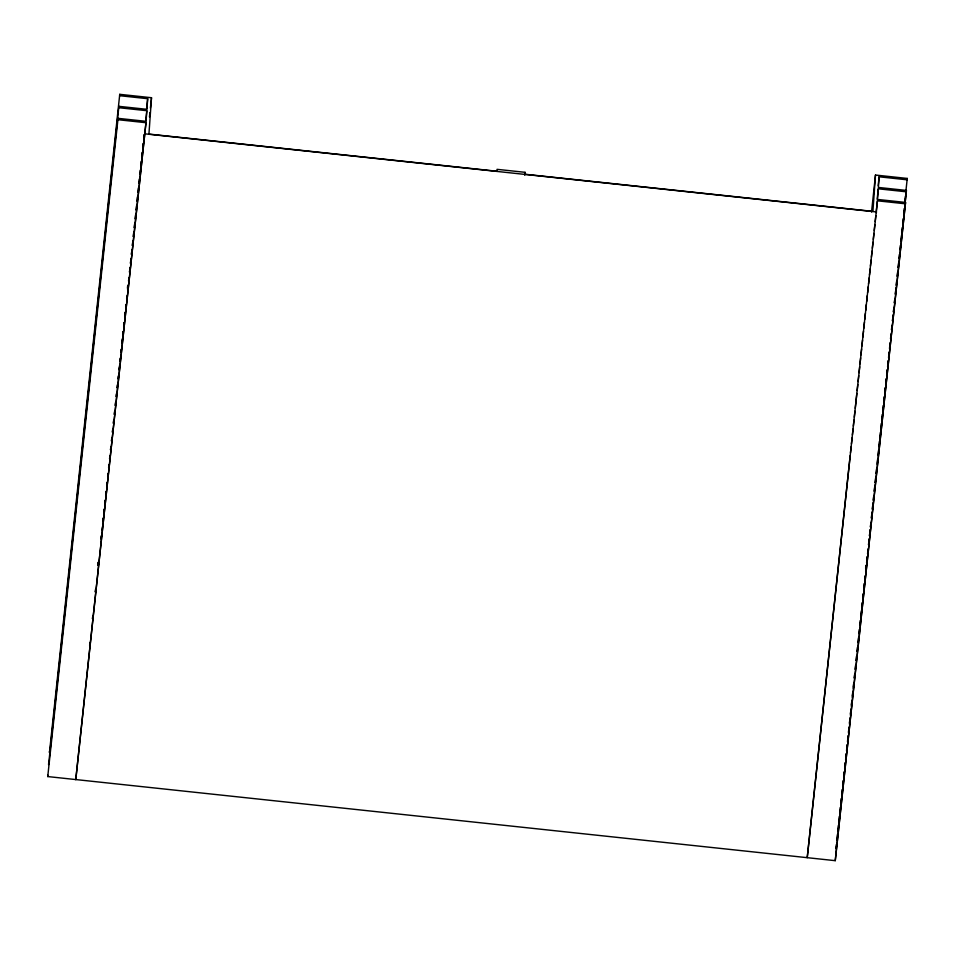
<?xml version="1.0" encoding="UTF-8"?>
<svg xmlns="http://www.w3.org/2000/svg" width="955" height="955" viewBox="0 0 955 955"><rect width="100%" height="100%" fill="white"/><g stroke="black" fill="none" stroke-linecap="round" stroke-linejoin="round"><path stroke-width="1.43" d="M904.874 205.146L906.307 191.8L878.278 188.804L877.526 199.44L905.543 202.424L835.255 860.67L47.75 776.57L47.846 775.197M48.693 763.2L48.598 764.573L118.898 106.339L146.927 109.324L147.679 98.699L119.65 95.703L119.745 94.33L151.511 97.72L148.932 134.082L496.91 171.243L497.042 169.333L525.071 172.318L524.94 174.24L872.906 211.389L875.484 175.04L907.25 178.43L907.154 179.803L879.125 176.806L878.182 185.7M49.553 751.203L49.457 752.576L119.745 94.33M118.898 106.339L118.802 107.712L146.819 110.696L146.067 121.333L118.05 118.336L117.954 119.709L145.972 122.706L75.779 779.567L145.972 122.706M850.189 455.69L807.226 857.674L877.43 200.813L905.447 203.797M879.125 176.806L878.373 187.431L906.402 190.427L906.307 191.8M835.255 860.67L905.543 202.424M47.75 776.57L118.05 118.336M97.816 565.229L98.138 562.256M127.421 288.267L127.731 285.306M146.569 109.073L147.679 98.699M89.627 645.461L89.937 642.5M92.48 618.804L92.79 615.844M98.174 565.479L98.484 562.519M101.027 538.823L101.337 535.862M101.97 529.941L102.292 526.981M102.925 521.048L103.236 518.088M103.868 512.167L104.191 509.206M104.823 503.285L105.134 500.313M105.766 494.392L106.089 491.431L105.826 494.284M106.721 485.51L107.032 482.55M107.664 476.617L107.987 473.656L107.724 476.509M108.619 467.735L108.93 464.775M109.574 458.854L109.885 455.893M110.84 447L110.517 449.96L110.899 446.892M111.472 441.079L111.783 438.118M112.415 432.185L112.738 429.225M113.37 423.304L113.681 420.343M114.314 414.422L114.636 411.462M115.269 405.529L115.579 402.568M116.212 396.647L116.534 393.687L116.271 396.54M117.167 387.766L117.477 384.793M118.11 378.872L118.432 375.912M119.542 365.55L119.065 369.991L119.447 366.923M120.02 361.097L120.33 358.137M121.285 349.255L120.963 352.216L121.345 349.148M121.918 343.334L122.383 338.882M122.861 334.441L123.183 331.481M123.816 325.56L124.126 322.599M124.759 316.666L125.236 312.225M125.714 307.785L126.024 304.824M126.657 298.903L126.979 295.943L126.729 298.796M127.612 290.01L128.089 285.569M128.567 281.128L128.877 278.168M129.987 267.794L129.51 272.235L130.047 267.687M130.465 263.353L130.931 258.912M131.886 250.019L131.408 254.472L131.79 251.404M132.363 245.578L132.841 241.138M133.306 236.697L133.784 232.256L133.366 236.589M134.261 227.815L134.739 223.363M135.204 218.922L135.682 214.481M136.159 210.04L136.637 205.6M137.114 201.147L137.58 196.706L137.174 201.039M138.057 192.265L138.535 187.825M139.012 183.384L139.478 178.931M140.433 170.05L139.955 174.49L140.492 169.942M140.91 165.609L141.388 161.168M142.808 147.834L143.286 143.393M143.751 138.953L144.229 134.5L143.811 138.845M92.54 618.697L92.85 615.736M98.234 565.372L98.544 562.411M101.087 538.716L101.397 535.755M102.985 520.941L103.295 517.98M103.928 512.059L104.25 509.099M104.883 503.178L105.193 500.217M106.781 485.403L107.091 482.442M108.679 467.628L109.001 464.667M109.634 458.746L109.944 455.786M111.532 440.971L111.842 438.011M112.475 432.09L112.797 429.117M113.43 423.196L113.741 420.236M114.373 414.315L114.696 411.354M115.328 405.421L115.639 402.461M117.226 387.658L117.549 384.686M118.181 378.765L118.492 375.804M120.079 360.99L120.39 358.03M121.977 343.227L122.455 338.774M122.92 334.334L123.243 331.373M123.875 325.452L124.186 322.492M124.819 316.559L125.296 312.118M125.774 307.677L126.096 304.717M127.672 289.902L128.149 285.461M128.627 281.021L128.937 278.06M130.525 263.246L131.002 258.805M132.423 245.471L132.9 241.03M134.321 227.708L134.798 223.255M135.276 218.814L135.741 214.374M136.219 209.933L136.696 205.492M138.117 192.158L138.594 187.717M139.072 183.276L139.537 178.824M140.97 165.501L141.447 161.061M142.868 147.727L143.346 143.286M145.721 121.07L146.819 110.696M149.446 116.988L149.923 112.535M150.401 108.094L151.511 97.72M524.749 175.29L525.071 172.318M871.533 212.07L875.484 175.04M877.168 199.189L878.278 188.804M850.499 452.73L851.144 446.797M851.454 443.836L852.087 437.903M852.409 434.943L853.042 429.01M853.352 426.049L853.985 420.128M854.307 417.156L854.94 411.235M855.25 408.274L856.838 393.448M857.16 390.488L857.793 384.555M858.103 381.594L858.736 375.673M859.058 372.701L859.691 366.78M860.001 363.819L860.634 357.886M860.956 354.926L861.589 348.993M861.911 346.032L862.544 340.099M862.854 337.139L863.487 331.218M863.809 328.245L864.442 322.324M864.753 319.364L865.385 313.431M865.708 310.471L866.34 304.538M866.663 301.577L867.295 295.644M867.606 292.684L868.238 286.763M868.561 283.79L869.193 277.869M869.504 274.897L870.136 268.976M870.459 266.015L871.091 260.082M871.414 257.122L872.046 251.189M872.357 248.228L872.989 242.307M873.312 239.335L873.944 233.414M874.255 230.442L874.887 224.521M875.21 221.56L875.842 215.627M876.165 212.667L877.43 200.813M865.636 568.285L865.958 565.312M904.874 200.669L905.412 196.109M905.829 191.776L907.25 178.43M836.998 839.875L837.63 833.942M837.941 830.981L838.574 825.048M839.529 816.155L838.896 822.088L839.588 816.048M839.851 813.183L840.484 807.262M840.949 802.809L841.427 798.356L840.854 804.182M841.904 793.915L842.382 789.463M842.859 785.01L843.337 780.569M843.802 776.117L844.28 771.664L843.707 777.489M844.757 767.223L845.235 762.77M845.712 758.33L846.19 753.877M846.655 749.424L847.133 744.984M847.61 740.531L848.088 736.078M848.565 731.637L849.031 727.185L848.458 733.01M849.508 722.744L849.986 718.291M850.463 713.839L850.941 709.398M851.418 704.945L851.884 700.492L851.311 706.318M852.361 696.052L852.839 691.599M853.316 687.146L853.794 682.706M854.737 673.812L854.271 678.253L854.797 673.705M855.214 669.36L855.692 664.907M856.169 660.466L856.647 656.013L856.229 660.359M857.113 651.561L857.59 647.12M858.067 642.667L858.7 636.734M859.966 624.88L860.443 620.428M860.921 615.975L861.553 610.054M862.353 602.641L861.876 607.082L862.413 602.521M862.819 598.188L863.296 593.735M863.774 589.295L864.406 583.362L863.833 589.187M864.729 580.389L865.194 575.949M865.672 571.496L866.304 565.563M867.259 556.67L866.627 562.602L867.319 556.562M867.582 553.709L868.047 549.256M868.525 544.804L869.157 538.871L868.584 544.696M870.112 529.977L869.48 535.91L870.172 529.87M870.423 527.017L870.9 522.564M871.378 518.123L872.011 512.19L871.438 518.004M872.333 509.218L872.966 503.285M873.276 500.325L873.753 495.872M874.864 485.498L874.231 491.431L874.923 485.391M875.186 482.526L875.819 476.605M876.129 473.632L876.762 467.699M877.239 463.259L877.717 458.806M878.194 454.353L878.672 449.912M879.149 445.46L879.615 441.019L879.042 446.833M880.092 436.566L880.57 432.114M881.047 427.673L881.525 423.22L880.952 429.046M882.002 418.768L882.468 414.327M882.945 409.874L883.423 405.433M883.9 400.981L884.378 396.528L883.805 402.353M884.843 392.087L885.321 387.635M885.798 383.182L886.276 378.741M886.753 374.288L887.231 369.836M887.696 365.395L888.174 360.942M888.651 356.502L889.129 352.049L888.556 357.874M889.606 347.596L890.072 343.155M890.549 338.703L891.027 334.25M891.504 329.809L891.982 325.357L891.564 329.702M892.459 320.916L893.092 314.983M893.403 312.01L893.88 307.57M894.835 298.664L894.358 303.117L894.895 298.557M895.313 294.224L895.945 288.291M896.256 285.318L896.733 280.877L896.315 285.211M897.688 271.984L897.211 276.425L897.748 271.865M898.154 267.531L898.798 261.598M899.109 258.638L899.586 254.185L899.168 258.53M900.064 249.733L900.541 245.292M901.007 240.839L901.651 234.906M902.439 227.493L901.962 231.946L902.499 227.386M902.917 223.052L903.394 218.6M903.86 214.147L904.492 208.226L903.919 214.039M904.815 205.253L906.402 190.427M837.058 839.767L837.69 833.834M838.001 830.874L838.633 824.941M839.911 813.075L840.543 807.142M841.809 795.288L842.441 789.355M842.764 786.395L843.396 780.462M844.662 768.596L845.294 762.663M845.617 759.702L846.249 753.77M846.56 750.797L847.192 744.876M847.515 741.904L848.147 735.971M849.413 724.117L850.046 718.184M850.368 715.211L851.001 709.29M852.266 697.425L852.899 691.492M853.221 688.531L853.854 682.598M855.274 669.252L855.752 664.799M857.184 651.453L857.65 647.013M858.127 642.56L858.605 638.107M860.037 624.773L860.503 620.32M860.98 615.868L861.458 611.427M862.878 598.081L863.356 593.628M864.788 580.282L865.266 575.841M865.731 571.388L866.364 565.456M867.641 553.59L868.107 549.149M870.494 526.909L870.96 522.457M872.393 509.111L873.025 503.178M873.348 500.217L873.813 495.764M875.246 482.418L875.878 476.497M876.189 473.525L876.666 469.072M877.144 464.631L877.776 458.698M878.099 455.738L878.731 449.805M879.997 437.939L880.629 432.006M881.895 420.152L882.527 414.219M882.85 411.247L883.482 405.314M884.748 393.46L885.38 387.527M885.703 384.555L886.336 378.634M886.658 375.661L887.291 369.728M887.601 366.768L888.234 360.835M889.511 348.969L890.144 343.048M890.609 338.595L891.087 334.143M892.519 320.796L892.997 316.356M893.462 311.903L893.94 307.462M895.372 294.116L896.005 288.183M898.225 267.424L898.858 261.491M900.123 249.625L900.601 245.184M901.078 240.732L901.711 234.799M902.976 222.945L903.454 218.492M145.184 133.867L876.63 211.974M836.198 847.288L836.103 848.661L836.58 844.22L836.198 847.288M95.643 589.175L95.321 592.136L95.703 589.068M142.331 152.275L141.853 156.716L142.391 152.167M859.5 629.321L859.023 633.774L859.56 629.214"/></g></svg>
